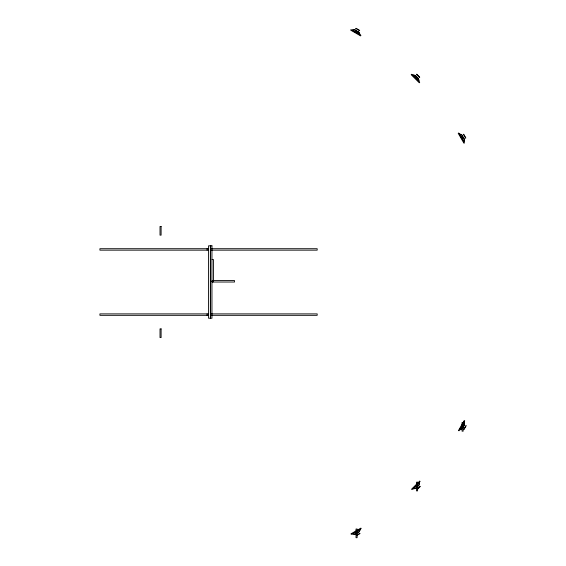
<?xml version="1.0" encoding="UTF-8"?>
<svg xmlns="http://www.w3.org/2000/svg" width="566" height="566" viewBox="0 0 566 566"><rect width="100%" height="100%" fill="white"/><g stroke="black" fill="none" stroke-linecap="round" stroke-linejoin="round"><path stroke-width="0.85" d="M419.137 484.489L419.519 482.593M464.438 422.13L464.559 424.061M464.269 139.703L464.141 141.634M359.438 531.304L360.294 529.571M458.481 430.528L464.24 420.552M458.976 430.818L464.736 420.842M462.641 428.151L464.608 424.748M463.703 429.537L466.002 425.554M464.014 429.452L466.087 425.865M411.588 489.166L419.731 481.022M411.991 489.576L420.142 481.425M415.748 488.423L416.951 487.213M417.375 486.795L419.003 485.168M417.361 489.081L420.142 486.307M417.411 489.364L420.135 486.633M459.953 429.898L461.686 429.035M350.934 533.865L360.91 528.106M351.224 534.361L361.2 528.602M355.151 534.219L359.127 531.92M356.679 535.195L359.934 533.313M356.792 535.394L359.849 533.632M413.173 488.932L415.076 488.557M354.203 29.821L352.271 29.948M352.526 534.049L354.457 534.177M208.55 248.707L99.913 248.707L99.913 250.158L208.55 250.158M211.196 248.707L317.179 248.707L317.179 250.158L211.196 250.158M212.052 259.582L213.495 259.582L213.495 281.309M212.802 280.573L234.529 280.573L234.529 282.024L212.802 282.024L212.802 281.656M212.052 281.309L212.583 281.309M208.55 313.889L99.913 313.889L99.913 315.333L208.55 315.333M211.196 313.889L317.179 313.889L317.179 315.333L211.196 315.333M414.637 75.25L412.734 74.868M461.396 134.722L459.733 133.916M356.014 28.3L359.594 30.366M355.696 28.385L359.679 30.684M354.889 29.779L358.872 32.078M350.984 29.644L360.959 35.403M350.694 30.147L360.669 35.906M416.774 74.245L419.703 77.167M416.449 74.245L419.703 77.492M415.31 75.384L418.564 78.632M411.574 74.245L419.717 82.388M411.164 74.648L419.314 82.799M360.04 34.434L359.177 32.694M463.724 134.312L465.79 137.892M463.405 134.227L465.705 138.203M462.012 135.026L464.311 139.01M458.693 132.96L464.453 142.936M458.198 133.251L463.957 143.226M419.081 81.207L418.698 79.311M462.061 425.229L462.061 422.491L463.151 422.491L463.151 431.179L462.061 431.179L462.061 426.835M357.111 530.745L357.111 529.012L356.028 529.012L356.028 531.615M357.111 532.486L357.111 537.7L356.028 537.7L356.028 533.356M207.099 248.707L207.099 250.158M207.099 313.889L207.099 315.333M355.413 534.071A2.604 0.559 1.8 0 1 352.427 533.667M354.026 532.74A2.604 1.344 -15.6 0 1 356.141 533.646M360.011 529.288A2.604 0.559 -61.8 0 1 358.865 532.075M358.137 532.5A2.604 1.344 -44.4 0 1 358.412 530.215M415.968 488.203A2.604 0.559 -13.2 0 1 412.975 488.592M414.284 487.284A2.604 1.344 -30.6 0 1 416.562 487.609M419.173 482.395A2.604 0.559 -76.8 0 1 418.783 485.387M418.189 485.982A2.604 1.344 -59.4 0 1 417.864 483.704M462.21 428.611A2.604 0.559 -28.2 0 1 459.67 429.615M460.597 428.009A2.604 1.344 -45.6 0 1 462.882 427.733M464.056 422.024A2.604 0.559 88.2 0 1 464.453 425.016M464.028 425.745A2.604 1.344 -74.4 0 1 463.13 423.63M358.603 31.922A2.604 0.559 61.8 0 1 359.757 34.71M358.151 33.783A2.604 1.344 44.4 0 1 357.875 31.505M352.165 30.331A2.604 0.559 -1.8 0 1 355.158 29.934M355.887 30.352A2.604 1.344 15.6 0 1 353.771 31.257M418.345 78.419A2.604 0.559 76.8 0 1 418.734 81.405M417.425 80.096A2.604 1.344 59.4 0 1 417.75 77.818M412.536 75.214A2.604 0.559 13.2 0 1 415.529 75.603M416.123 76.198A2.604 1.344 30.6 0 1 413.845 76.523M464.155 138.748A2.604 0.559 -88.2 0 1 463.759 141.733M462.832 140.127A2.604 1.344 74.4 0 1 463.738 138.012M459.38 134.149A2.604 0.559 28.2 0 1 462.167 135.295M462.585 136.024A2.604 1.344 45.6 0 1 460.307 135.748M161.105 226.464L160.015 226.464L160.015 235.159L161.105 235.159L161.105 226.464M210.361 245.814L208.55 245.814L208.55 318.233L210.361 318.233L210.361 245.814M211.953 245.814L210.502 245.814L210.502 318.233L211.953 318.233L211.953 245.814M161.105 328.881L160.015 328.881L160.015 337.577L161.105 337.577L161.105 328.881M417.567 482.197L416.477 482.197L416.477 490.885L417.567 490.885L417.567 482.197M212.165 281.811A0.722 0.722 0 0 0 213.375 281.486A0.722 0.722 0 0 0 212.491 280.595A0.722 0.722 0 0 0 212.165 281.811M356.064 532.585A1.026 0.566 -25 0 0 356.948 532.74A1.026 0.566 -35 0 0 357.252 531.891A1.026 0.566 -35 0 0 356.41 531.807A1.026 0.566 -25 0 0 356.064 532.585M416.208 486.604A1.026 0.566 -40 0 0 417.107 486.527A1.026 0.566 -50 0 0 417.184 485.628A1.026 0.566 -50 0 0 416.343 485.762A1.026 0.566 -40 0 0 416.208 486.604M462.281 426.856A1.026 0.566 -55 0 0 463.122 426.545A1.026 0.566 -65 0 0 462.967 425.66A1.026 0.566 -65 0 0 462.196 426.014A1.026 0.566 -55 0 0 462.281 426.856M356.997 32.106A1.026 0.566 35 0 0 356.693 31.257A1.026 0.566 25 0 0 355.809 31.413A1.026 0.566 25 0 0 356.156 32.191A1.026 0.566 35 0 0 356.997 32.106M416.746 78.172A1.026 0.566 50 0 0 416.668 77.28A1.026 0.566 40 0 0 415.769 77.202A1.026 0.566 40 0 0 415.904 78.037A1.026 0.566 50 0 0 416.746 78.172M462.67 138.097A1.026 0.566 65 0 0 462.832 137.213A1.026 0.566 55 0 0 461.983 136.901A1.026 0.566 55 0 0 461.898 137.75A1.026 0.566 65 0 0 462.67 138.097"/></g></svg>
